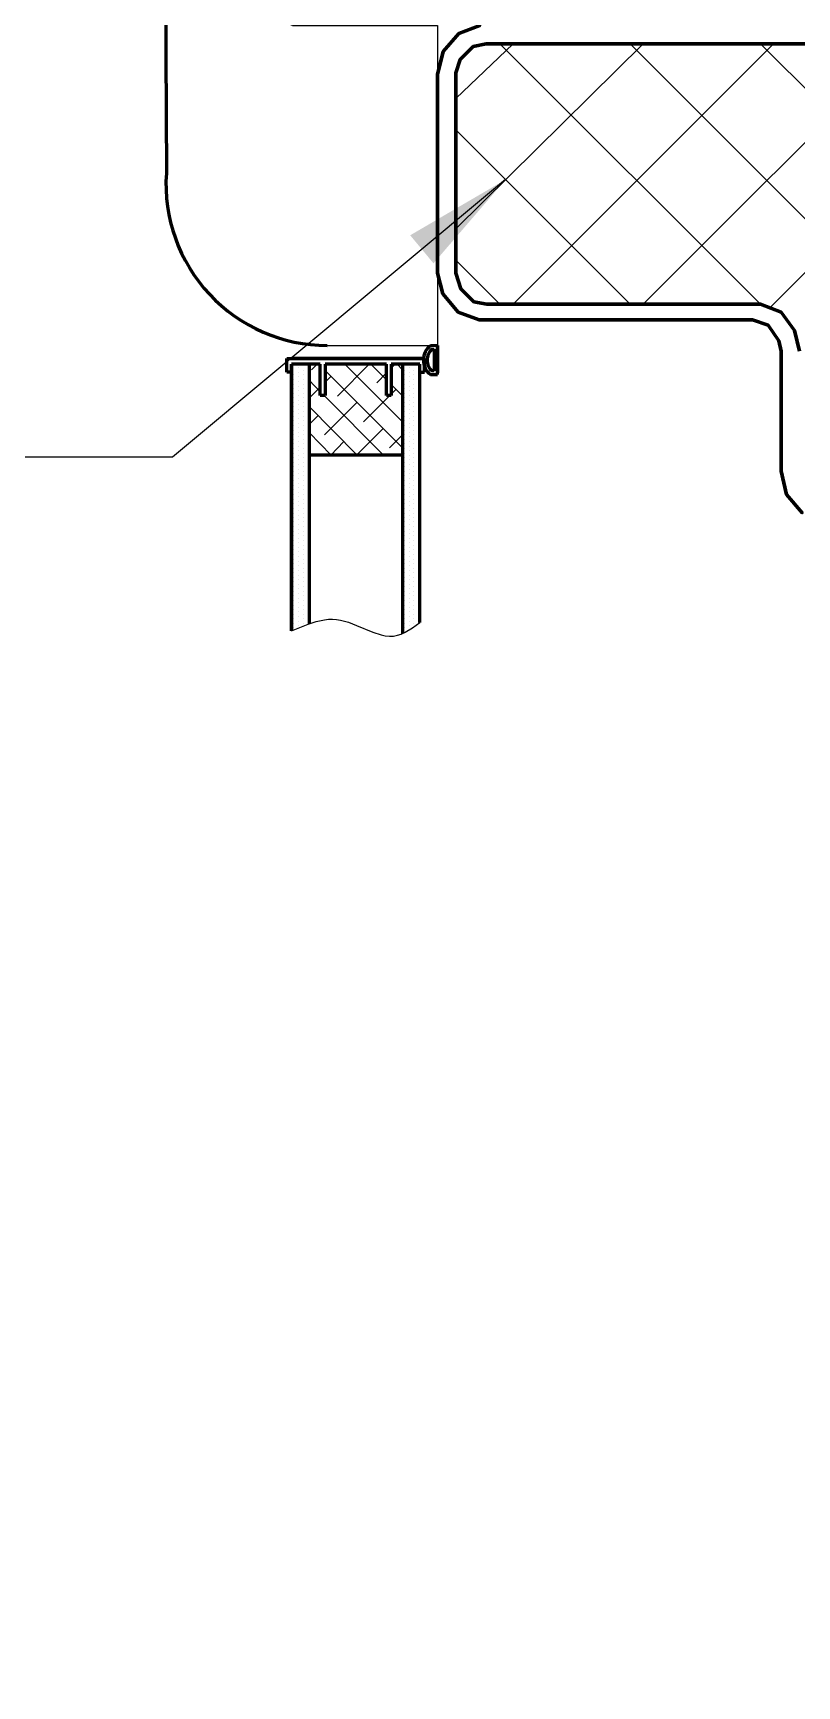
# Model space of a CAD drawing. Header units: millimetres. Extents: x -3689 to 3021565, y -698052 to -604547.
# Drawn here: x 2668425.4 to 2668530.7, y -675190.3 to -674962.4 of the extents above; entities that cross this region are included whole.
import ezdxf

# ---------------------------------------------------------------- set-up
doc = ezdxf.new("R2010")
doc.units = ezdxf.units.MM
doc.layers.get('0').update_dxf_attribs({"lineweight": 0})
doc.layers.add('PDF _0', color=7, linetype='Continuous')
doc.layers.add('PDF _Основные линии', color=7, linetype='Continuous')
doc.layers.add('PDF _Геометрия', color=7, linetype='Continuous', true_color=0x131313)
doc.layers.add('ВК-текст К1', color=7, linetype='Continuous', lineweight=25)

# ---------------------------------------------------------------- blocks, each defined once
blk = doc.blocks.new('коробка+ наличман')
at = {"color": 7}
for points in [[(2674763.19, -673375.74), (2674783.19, -673375.74), (2674783.19, -673419.85)], [(2674767.99, -673419.85), (2674783.19, -673419.85)]]:
    blk.add_lwpolyline(points, dxfattribs=at)
at = {"layer": 'PDF _Основные линии', "lineweight": 60}
for p, q in [((2674763.19, -673308.41), (2674745.31, -673308.41)), ((2674745.31, -673308.41), (2674745.79, -673396.1)), ((2674763.19, -673375.74), (2674763.19, -673308.41))]:
    blk.add_line(p, q, dxfattribs=at)
blk.add_arc((2674767.99, -673397.6), 22.25, 176.1548, 270, dxfattribs=at)

msp = doc.modelspace()

# ---------------------------------------------------------------- linework, layer by layer
at = {"lineweight": 25, "ltscale": 5}
for p, q in [((2668490.5497, -674982.6007), (2668444.6045, -675020.853)), ((2668444.6045, -675020.853), (2668292.3207, -675020.853))]:
    msp.add_line(p, q, dxfattribs=at)
msp.add_solid([(2668490.5497, -674982.6007), (2668480.6132, -674994.1446), (2668477.3962, -674990.2807)], dxfattribs=at)
at = {"layer": 'PDF _0', "lineweight": 25}
for p, q in [((2668461.0298, -675007.2564), (2668479.3731, -675007.2564)), ((2668479.3731, -675007.2564), (2668461.0298, -675007.2564)), ((2668461.3703, -675009.512), (2668461.3703, -675009.512)), ((2668461.3703, -675010.1504), (2668461.3703, -675010.1504)), ((2668462.0087, -675008.5757), (2668462.0087, -675008.5757)), ((2668462.0087, -675009.1716), (2668462.0087, -675009.1716)), ((2668462.0087, -675009.81), (2668462.0087, -675009.81)), ((2668462.6471, -675008.2353), (2668462.6471, -675008.2353)), ((2668462.6471, -675008.8736), (2668462.6471, -675008.8736)), ((2668462.6471, -675009.512), (2668462.6471, -675009.512)), ((2668462.6471, -675010.1504), (2668462.6471, -675010.1504)), ((2668463.2855, -675008.5757), (2668463.2855, -675008.5757)), ((2668463.2855, -675009.1716), (2668463.2855, -675009.1716)), ((2668463.2855, -675009.81), (2668463.2855, -675009.81)), ((2668464.5623, -675008.065), (2668463.7962, -675008.8311)), ((2668464.9879, -675008.2353), (2668464.7751, -675008.065)), ((2668476.3514, -675019.5987), (2668465.6688, -675008.9162)), ((2668466.4775, -675009.7248), (2668465.6688, -675010.5335)), ((2668471.7549, -675008.065), (2668467.3712, -675012.4487)), ((2668476.3514, -675016.0237), (2668468.3927, -675008.065)), ((2668474.1383, -675010.193), (2668471.9677, -675008.065)), ((2668474.1383, -675009.2567), (2668472.7763, -675010.6186)), ((2668475.3299, -675008.065), (2668474.7767, -675008.6183)), ((2668476.3514, -675008.8311), (2668475.5853, -675008.065)), ((2668476.6067, -675008.2353), (2668476.6067, -675008.2353)), ((2668476.6067, -675008.8736), (2668476.6067, -675008.8736)), ((2668476.6067, -675009.512), (2668476.6067, -675009.512)), ((2668476.6067, -675010.1504), (2668476.6067, -675010.1504)), ((2668477.2451, -675008.5757), (2668477.2451, -675008.5757)), ((2668477.2451, -675009.1716), (2668477.2451, -675009.1716)), ((2668477.2451, -675009.81), (2668477.2451, -675009.81)), ((2668477.8835, -675008.2353), (2668477.8835, -675008.2353)), ((2668477.8835, -675008.8736), (2668477.8835, -675008.8736)), ((2668477.8835, -675009.512), (2668477.8835, -675009.512)), ((2668477.8835, -675010.1504), (2668477.8835, -675010.1504)), ((2668478.5219, -675008.5757), (2668478.5219, -675008.5757)), ((2668478.5219, -675009.1716), (2668478.5219, -675009.1716)), ((2668478.5219, -675009.81), (2668478.5219, -675009.81)), ((2668461.3703, -675010.7888), (2668461.3703, -675010.7888)), ((2668461.3703, -675011.4272), (2668461.3703, -675011.4272)), ((2668461.3703, -675012.0656), (2668461.3703, -675012.0656)), ((2668462.0087, -675010.4484), (2668462.0087, -675010.4484)), ((2668462.0087, -675011.0868), (2668462.0087, -675011.0868)), ((2668462.0087, -675011.7252), (2668462.0087, -675011.7252)), ((2668462.0087, -675012.3636), (2668462.0087, -675012.3636)), ((2668462.6471, -675010.7888), (2668462.6471, -675010.7888)), ((2668462.6471, -675011.4272), (2668462.6471, -675011.4272)), ((2668462.6471, -675012.0656), (2668462.6471, -675012.0656)), ((2668463.2855, -675010.4484), (2668463.2855, -675010.4484)), ((2668463.2855, -675011.0868), (2668463.2855, -675011.0868)), ((2668463.2855, -675011.7252), (2668463.2855, -675011.7252)), ((2668463.2855, -675012.3636), (2668463.2855, -675012.3636)), ((2668464.9879, -675011.8528), (2668463.4557, -675010.2781)), ((2668464.9879, -675011.2144), (2668463.4557, -675012.7466)), ((2668473.7127, -675020.5776), (2668465.5412, -675012.3636)), ((2668474.6064, -675012.3636), (2668470.9463, -675016.0237)), ((2668476.3514, -675012.4061), (2668474.7767, -675010.874)), ((2668475.4576, -675011.5124), (2668474.7767, -675012.1933)), ((2668476.6067, -675010.7888), (2668476.6067, -675010.7888)), ((2668476.6067, -675011.4272), (2668476.6067, -675011.4272)), ((2668476.6067, -675012.0656), (2668476.6067, -675012.0656)), ((2668477.2451, -675010.4484), (2668477.2451, -675010.4484)), ((2668477.2451, -675011.0868), (2668477.2451, -675011.0868)), ((2668477.2451, -675011.7252), (2668477.2451, -675011.7252)), ((2668477.2451, -675012.3636), (2668477.2451, -675012.3636)), ((2668477.8835, -675010.7888), (2668477.8835, -675010.7888)), ((2668477.8835, -675011.4272), (2668477.8835, -675011.4272)), ((2668477.8835, -675012.0656), (2668477.8835, -675012.0656)), ((2668478.5219, -675010.4484), (2668478.5219, -675010.4484)), ((2668478.5219, -675011.0868), (2668478.5219, -675011.0868)), ((2668478.5219, -675011.7252), (2668478.5219, -675011.7252)), ((2668478.5219, -675012.3636), (2668478.5219, -675012.3636)), ((2668461.3703, -675012.704), (2668461.3703, -675012.704)), ((2668461.3703, -675013.2999), (2668461.3703, -675013.2999)), ((2668461.3703, -675013.9383), (2668461.3703, -675013.9383)), ((2668461.3703, -675014.5767), (2668461.3703, -675014.5767)), ((2668462.0087, -675013.002), (2668462.0087, -675013.002)), ((2668462.0087, -675013.6404), (2668462.0087, -675013.6404)), ((2668462.0087, -675014.2788), (2668462.0087, -675014.2788)), ((2668462.6471, -675012.704), (2668462.6471, -675012.704)), ((2668462.6471, -675013.2999), (2668462.6471, -675013.2999)), ((2668462.6471, -675013.9383), (2668462.6471, -675013.9383)), ((2668462.6471, -675014.5767), (2668462.6471, -675014.5767)), ((2668463.2855, -675013.002), (2668463.2855, -675013.002)), ((2668463.2855, -675013.6404), (2668463.2855, -675013.6404)), ((2668463.2855, -675014.2788), (2668463.2855, -675014.2788)), ((2668470.0951, -675020.5776), (2668463.4557, -675013.8957)), ((2668470.0525, -675013.3424), (2668465.5837, -675017.8112)), ((2668476.6067, -675012.704), (2668476.6067, -675012.704)), ((2668476.6067, -675013.2999), (2668476.6067, -675013.2999)), ((2668476.6067, -675013.9383), (2668476.6067, -675013.9383)), ((2668476.6067, -675014.5767), (2668476.6067, -675014.5767)), ((2668477.2451, -675013.002), (2668477.2451, -675013.002)), ((2668477.2451, -675013.6404), (2668477.2451, -675013.6404)), ((2668477.2451, -675014.2788), (2668477.2451, -675014.2788)), ((2668477.8835, -675012.704), (2668477.8835, -675012.704)), ((2668477.8835, -675013.2999), (2668477.8835, -675013.2999)), ((2668477.8835, -675013.9383), (2668477.8835, -675013.9383)), ((2668477.8835, -675014.5767), (2668477.8835, -675014.5767)), ((2668478.5219, -675013.002), (2668478.5219, -675013.002)), ((2668478.5219, -675013.6404), (2668478.5219, -675013.6404)), ((2668478.5219, -675014.2788), (2668478.5219, -675014.2788)), ((2668461.3703, -675015.2151), (2668461.3703, -675015.2151)), ((2668461.3703, -675015.8535), (2668461.3703, -675015.8535)), ((2668461.3703, -675016.4919), (2668461.3703, -675016.4919)), ((2668462.0087, -675014.9172), (2668462.0087, -675014.9172)), ((2668462.0087, -675015.5555), (2668462.0087, -675015.5555)), ((2668462.0087, -675016.1939), (2668462.0087, -675016.1939)), ((2668462.0087, -675016.7898), (2668462.0087, -675016.7898)), ((2668462.6471, -675015.2151), (2668462.6471, -675015.2151)), ((2668462.6471, -675015.8535), (2668462.6471, -675015.8535)), ((2668462.6471, -675016.4919), (2668462.6471, -675016.4919)), ((2668463.2855, -675014.9172), (2668463.2855, -675014.9172)), ((2668463.2855, -675015.5555), (2668463.2855, -675015.5555)), ((2668463.2855, -675016.1939), (2668463.2855, -675016.1939)), ((2668463.2855, -675016.7898), (2668463.2855, -675016.7898)), ((2668464.69, -675015.13), (2668463.4557, -675016.3642)), ((2668473.6701, -675016.9175), (2668470.0099, -675020.5776)), ((2668476.6067, -675015.2151), (2668476.6067, -675015.2151)), ((2668476.6067, -675015.8535), (2668476.6067, -675015.8535)), ((2668476.6067, -675016.4919), (2668476.6067, -675016.4919)), ((2668477.2451, -675014.9172), (2668477.2451, -675014.9172)), ((2668477.2451, -675015.5555), (2668477.2451, -675015.5555)), ((2668477.2451, -675016.1939), (2668477.2451, -675016.1939)), ((2668477.2451, -675016.7898), (2668477.2451, -675016.7898)), ((2668477.8835, -675015.2151), (2668477.8835, -675015.2151)), ((2668477.8835, -675015.8535), (2668477.8835, -675015.8535)), ((2668477.8835, -675016.4919), (2668477.8835, -675016.4919)), ((2668478.5219, -675014.9172), (2668478.5219, -675014.9172)), ((2668478.5219, -675015.5555), (2668478.5219, -675015.5555)), ((2668478.5219, -675016.1939), (2668478.5219, -675016.1939)), ((2668478.5219, -675016.7898), (2668478.5219, -675016.7898)), ((2668461.3703, -675017.1303), (2668461.3703, -675017.1303)), ((2668461.3703, -675017.7687), (2668461.3703, -675017.7687)), ((2668461.3703, -675018.4071), (2668461.3703, -675018.4071)), ((2668461.3703, -675019.0455), (2668461.3703, -675019.0455)), ((2668462.0087, -675017.4282), (2668462.0087, -675017.4282)), ((2668462.0087, -675018.0666), (2668462.0087, -675018.0666)), ((2668462.0087, -675018.705), (2668462.0087, -675018.705)), ((2668462.0087, -675019.3434), (2668462.0087, -675019.3434)), ((2668462.6471, -675017.1303), (2668462.6471, -675017.1303)), ((2668462.6471, -675017.7687), (2668462.6471, -675017.7687)), ((2668462.6471, -675018.4071), (2668462.6471, -675018.4071)), ((2668462.6471, -675019.0455), (2668462.6471, -675019.0455)), ((2668463.2855, -675017.4282), (2668463.2855, -675017.4282)), ((2668463.2855, -675018.0666), (2668463.2855, -675018.0666)), ((2668463.2855, -675018.705), (2668463.2855, -675018.705)), ((2668463.2855, -675019.3434), (2668463.2855, -675019.3434)), ((2668466.52, -675020.5776), (2668463.4557, -675017.4707)), ((2668468.265, -675018.705), (2668466.4349, -675020.5776)), ((2668476.3514, -675017.8112), (2668474.5639, -675019.5987)), ((2668476.6067, -675017.1303), (2668476.6067, -675017.1303)), ((2668476.6067, -675017.7687), (2668476.6067, -675017.7687)), ((2668476.6067, -675018.4071), (2668476.6067, -675018.4071)), ((2668476.6067, -675019.0455), (2668476.6067, -675019.0455)), ((2668477.2451, -675017.4282), (2668477.2451, -675017.4282)), ((2668477.2451, -675018.0666), (2668477.2451, -675018.0666)), ((2668477.2451, -675018.705), (2668477.2451, -675018.705)), ((2668477.2451, -675019.3434), (2668477.2451, -675019.3434)), ((2668477.8835, -675017.1303), (2668477.8835, -675017.1303)), ((2668477.8835, -675017.7687), (2668477.8835, -675017.7687)), ((2668477.8835, -675018.4071), (2668477.8835, -675018.4071)), ((2668477.8835, -675019.0455), (2668477.8835, -675019.0455)), ((2668478.5219, -675017.4282), (2668478.5219, -675017.4282)), ((2668478.5219, -675018.0666), (2668478.5219, -675018.0666)), ((2668478.5219, -675018.705), (2668478.5219, -675018.705)), ((2668478.5219, -675019.3434), (2668478.5219, -675019.3434)), ((2668461.3703, -675019.6839), (2668461.3703, -675019.6839)), ((2668461.3703, -675020.3223), (2668461.3703, -675020.3223)), ((2668461.3703, -675020.9181), (2668461.3703, -675020.9181)), ((2668461.3703, -675021.5565), (2668461.3703, -675021.5565)), ((2668462.0087, -675019.9818), (2668462.0087, -675019.9818)), ((2668462.0087, -675020.6202), (2668462.0087, -675020.6202)), ((2668462.0087, -675021.2586), (2668462.0087, -675021.2586)), ((2668462.6471, -675019.6839), (2668462.6471, -675019.6839)), ((2668462.6471, -675020.3223), (2668462.6471, -675020.3223)), ((2668462.6471, -675020.9181), (2668462.6471, -675020.9181)), ((2668462.6471, -675021.5565), (2668462.6471, -675021.5565)), ((2668463.2855, -675019.9818), (2668463.2855, -675019.9818)), ((2668463.2855, -675020.6202), (2668463.2855, -675020.6202)), ((2668463.2855, -675021.2586), (2668463.2855, -675021.2586)), ((2668463.7962, -675020.5776), (2668463.4557, -675020.9181)), ((2668476.6067, -675019.6839), (2668476.6067, -675019.6839)), ((2668476.6067, -675020.3223), (2668476.6067, -675020.3223)), ((2668476.6067, -675020.9181), (2668476.6067, -675020.9181)), ((2668476.6067, -675021.5565), (2668476.6067, -675021.5565)), ((2668477.2451, -675019.9818), (2668477.2451, -675019.9818)), ((2668477.2451, -675020.6202), (2668477.2451, -675020.6202)), ((2668477.2451, -675021.2586), (2668477.2451, -675021.2586)), ((2668477.8835, -675019.6839), (2668477.8835, -675019.6839)), ((2668477.8835, -675020.3223), (2668477.8835, -675020.3223)), ((2668477.8835, -675020.9181), (2668477.8835, -675020.9181)), ((2668477.8835, -675021.5565), (2668477.8835, -675021.5565)), ((2668478.5219, -675019.9818), (2668478.5219, -675019.9818)), ((2668478.5219, -675020.6202), (2668478.5219, -675020.6202)), ((2668478.5219, -675021.2586), (2668478.5219, -675021.2586)), ((2668461.3703, -675022.1949), (2668461.3703, -675022.1949)), ((2668461.3703, -675022.8333), (2668461.3703, -675022.8333)), ((2668461.3703, -675023.4717), (2668461.3703, -675023.4717)), ((2668462.0087, -675021.897), (2668462.0087, -675021.897)), ((2668462.0087, -675022.5354), (2668462.0087, -675022.5354)), ((2668462.0087, -675023.1738), (2668462.0087, -675023.1738)), ((2668462.0087, -675023.8122), (2668462.0087, -675023.8122)), ((2668462.6471, -675022.1949), (2668462.6471, -675022.1949)), ((2668462.6471, -675022.8333), (2668462.6471, -675022.8333)), ((2668462.6471, -675023.4717), (2668462.6471, -675023.4717)), ((2668463.2855, -675021.897), (2668463.2855, -675021.897)), ((2668463.2855, -675022.5354), (2668463.2855, -675022.5354)), ((2668463.2855, -675023.1738), (2668463.2855, -675023.1738)), ((2668463.2855, -675023.8122), (2668463.2855, -675023.8122)), ((2668476.6067, -675022.1949), (2668476.6067, -675022.1949)), ((2668476.6067, -675022.8333), (2668476.6067, -675022.8333)), ((2668476.6067, -675023.4717), (2668476.6067, -675023.4717)), ((2668477.2451, -675021.897), (2668477.2451, -675021.897)), ((2668477.2451, -675022.5354), (2668477.2451, -675022.5354)), ((2668477.2451, -675023.1738), (2668477.2451, -675023.1738)), ((2668477.2451, -675023.8122), (2668477.2451, -675023.8122)), ((2668477.8835, -675022.1949), (2668477.8835, -675022.1949)), ((2668477.8835, -675022.8333), (2668477.8835, -675022.8333)), ((2668477.8835, -675023.4717), (2668477.8835, -675023.4717)), ((2668478.5219, -675021.897), (2668478.5219, -675021.897)), ((2668478.5219, -675022.5354), (2668478.5219, -675022.5354)), ((2668478.5219, -675023.1738), (2668478.5219, -675023.1738)), ((2668478.5219, -675023.8122), (2668478.5219, -675023.8122)), ((2668461.3703, -675024.1101), (2668461.3703, -675024.1101)), ((2668461.3703, -675024.7485), (2668461.3703, -675024.7485)), ((2668461.3703, -675025.3869), (2668461.3703, -675025.3869)), ((2668461.3703, -675026.0253), (2668461.3703, -675026.0253)), ((2668462.0087, -675024.4506), (2668462.0087, -675024.4506)), ((2668462.0087, -675025.0464), (2668462.0087, -675025.0464)), ((2668462.0087, -675025.6848), (2668462.0087, -675025.6848)), ((2668462.6471, -675024.1101), (2668462.6471, -675024.1101)), ((2668462.6471, -675024.7485), (2668462.6471, -675024.7485)), ((2668462.6471, -675025.3869), (2668462.6471, -675025.3869)), ((2668462.6471, -675026.0253), (2668462.6471, -675026.0253)), ((2668463.2855, -675024.4506), (2668463.2855, -675024.4506)), ((2668463.2855, -675025.0464), (2668463.2855, -675025.0464)), ((2668463.2855, -675025.6848), (2668463.2855, -675025.6848)), ((2668476.6067, -675024.1101), (2668476.6067, -675024.1101)), ((2668476.6067, -675024.7485), (2668476.6067, -675024.7485)), ((2668476.6067, -675025.3869), (2668476.6067, -675025.3869)), ((2668476.6067, -675026.0253), (2668476.6067, -675026.0253)), ((2668477.2451, -675024.4506), (2668477.2451, -675024.4506)), ((2668477.2451, -675025.0464), (2668477.2451, -675025.0464)), ((2668477.2451, -675025.6848), (2668477.2451, -675025.6848)), ((2668477.8835, -675024.1101), (2668477.8835, -675024.1101)), ((2668477.8835, -675024.7485), (2668477.8835, -675024.7485)), ((2668477.8835, -675025.3869), (2668477.8835, -675025.3869)), ((2668477.8835, -675026.0253), (2668477.8835, -675026.0253)), ((2668478.5219, -675024.4506), (2668478.5219, -675024.4506)), ((2668478.5219, -675025.0464), (2668478.5219, -675025.0464)), ((2668478.5219, -675025.6848), (2668478.5219, -675025.6848)), ((2668461.3703, -675026.6637), (2668461.3703, -675026.6637)), ((2668461.3703, -675027.3021), (2668461.3703, -675027.3021)), ((2668461.3703, -675027.9405), (2668461.3703, -675027.9405)), ((2668462.0087, -675026.3232), (2668462.0087, -675026.3232)), ((2668462.0087, -675026.9616), (2668462.0087, -675026.9616)), ((2668462.0087, -675027.6), (2668462.0087, -675027.6)), ((2668462.0087, -675028.2384), (2668462.0087, -675028.2384)), ((2668462.6471, -675026.6637), (2668462.6471, -675026.6637)), ((2668462.6471, -675027.3021), (2668462.6471, -675027.3021)), ((2668462.6471, -675027.9405), (2668462.6471, -675027.9405)), ((2668463.2855, -675026.3232), (2668463.2855, -675026.3232)), ((2668463.2855, -675026.9616), (2668463.2855, -675026.9616)), ((2668463.2855, -675027.6), (2668463.2855, -675027.6)), ((2668463.2855, -675028.2384), (2668463.2855, -675028.2384)), ((2668476.6067, -675026.6637), (2668476.6067, -675026.6637)), ((2668476.6067, -675027.3021), (2668476.6067, -675027.3021)), ((2668476.6067, -675027.9405), (2668476.6067, -675027.9405)), ((2668477.2451, -675026.3232), (2668477.2451, -675026.3232)), ((2668477.2451, -675026.9616), (2668477.2451, -675026.9616)), ((2668477.2451, -675027.6), (2668477.2451, -675027.6)), ((2668477.2451, -675028.2384), (2668477.2451, -675028.2384)), ((2668477.8835, -675026.6637), (2668477.8835, -675026.6637)), ((2668477.8835, -675027.3021), (2668477.8835, -675027.3021)), ((2668477.8835, -675027.9405), (2668477.8835, -675027.9405)), ((2668478.5219, -675026.3232), (2668478.5219, -675026.3232)), ((2668478.5219, -675026.9616), (2668478.5219, -675026.9616)), ((2668478.5219, -675027.6), (2668478.5219, -675027.6)), ((2668478.5219, -675028.2384), (2668478.5219, -675028.2384)), ((2668461.3703, -675028.5789), (2668461.3703, -675028.5789)), ((2668461.3703, -675029.1747), (2668461.3703, -675029.1747)), ((2668461.3703, -675029.8131), (2668461.3703, -675029.8131)), ((2668461.3703, -675030.4515), (2668461.3703, -675030.4515)), ((2668462.0087, -675028.8768), (2668462.0087, -675028.8768)), ((2668462.0087, -675029.5152), (2668462.0087, -675029.5152)), ((2668462.0087, -675030.1536), (2668462.0087, -675030.1536)), ((2668462.6471, -675028.5789), (2668462.6471, -675028.5789)), ((2668462.6471, -675029.1747), (2668462.6471, -675029.1747)), ((2668462.6471, -675029.8131), (2668462.6471, -675029.8131)), ((2668462.6471, -675030.4515), (2668462.6471, -675030.4515)), ((2668463.2855, -675028.8768), (2668463.2855, -675028.8768)), ((2668463.2855, -675029.5152), (2668463.2855, -675029.5152)), ((2668463.2855, -675030.1536), (2668463.2855, -675030.1536)), ((2668476.6067, -675028.5789), (2668476.6067, -675028.5789)), ((2668476.6067, -675029.1747), (2668476.6067, -675029.1747)), ((2668476.6067, -675029.8131), (2668476.6067, -675029.8131)), ((2668476.6067, -675030.4515), (2668476.6067, -675030.4515)), ((2668477.2451, -675028.8768), (2668477.2451, -675028.8768)), ((2668477.2451, -675029.5152), (2668477.2451, -675029.5152)), ((2668477.2451, -675030.1536), (2668477.2451, -675030.1536)), ((2668477.8835, -675028.5789), (2668477.8835, -675028.5789)), ((2668477.8835, -675029.1747), (2668477.8835, -675029.1747)), ((2668477.8835, -675029.8131), (2668477.8835, -675029.8131)), ((2668477.8835, -675030.4515), (2668477.8835, -675030.4515)), ((2668478.5219, -675028.8768), (2668478.5219, -675028.8768)), ((2668478.5219, -675029.5152), (2668478.5219, -675029.5152)), ((2668478.5219, -675030.1536), (2668478.5219, -675030.1536)), ((2668461.3703, -675031.0899), (2668461.3703, -675031.0899)), ((2668461.3703, -675031.7283), (2668461.3703, -675031.7283)), ((2668461.3703, -675032.3667), (2668461.3703, -675032.3667)), ((2668461.3703, -675033.0051), (2668461.3703, -675033.0051)), ((2668462.0087, -675030.792), (2668462.0087, -675030.792)), ((2668462.0087, -675031.4304), (2668462.0087, -675031.4304)), ((2668462.0087, -675032.0688), (2668462.0087, -675032.0688)), ((2668462.0087, -675032.6646), (2668462.0087, -675032.6646)), ((2668462.6471, -675031.0899), (2668462.6471, -675031.0899)), ((2668462.6471, -675031.7283), (2668462.6471, -675031.7283)), ((2668462.6471, -675032.3667), (2668462.6471, -675032.3667)), ((2668462.6471, -675033.0051), (2668462.6471, -675033.0051)), ((2668463.2855, -675030.792), (2668463.2855, -675030.792)), ((2668463.2855, -675031.4304), (2668463.2855, -675031.4304)), ((2668463.2855, -675032.0688), (2668463.2855, -675032.0688)), ((2668463.2855, -675032.6646), (2668463.2855, -675032.6646)), ((2668476.6067, -675031.0899), (2668476.6067, -675031.0899)), ((2668476.6067, -675031.7283), (2668476.6067, -675031.7283)), ((2668476.6067, -675032.3667), (2668476.6067, -675032.3667)), ((2668476.6067, -675033.0051), (2668476.6067, -675033.0051)), ((2668477.2451, -675030.792), (2668477.2451, -675030.792)), ((2668477.2451, -675031.4304), (2668477.2451, -675031.4304)), ((2668477.2451, -675032.0688), (2668477.2451, -675032.0688)), ((2668477.2451, -675032.6646), (2668477.2451, -675032.6646)), ((2668477.8835, -675031.0899), (2668477.8835, -675031.0899)), ((2668477.8835, -675031.7283), (2668477.8835, -675031.7283)), ((2668477.8835, -675032.3667), (2668477.8835, -675032.3667)), ((2668477.8835, -675033.0051), (2668477.8835, -675033.0051)), ((2668478.5219, -675030.792), (2668478.5219, -675030.792)), ((2668478.5219, -675031.4304), (2668478.5219, -675031.4304)), ((2668478.5219, -675032.0688), (2668478.5219, -675032.0688)), ((2668478.5219, -675032.6646), (2668478.5219, -675032.6646)), ((2668461.3703, -675033.6435), (2668461.3703, -675033.6435)), ((2668461.3703, -675034.2819), (2668461.3703, -675034.2819)), ((2668461.3703, -675034.9203), (2668461.3703, -675034.9203)), ((2668462.0087, -675033.303), (2668462.0087, -675033.303)), ((2668462.0087, -675033.9414), (2668462.0087, -675033.9414)), ((2668462.0087, -675034.5798), (2668462.0087, -675034.5798)), ((2668462.0087, -675035.2182), (2668462.0087, -675035.2182)), ((2668462.6471, -675033.6435), (2668462.6471, -675033.6435)), ((2668462.6471, -675034.2819), (2668462.6471, -675034.2819)), ((2668462.6471, -675034.9203), (2668462.6471, -675034.9203)), ((2668463.2855, -675033.303), (2668463.2855, -675033.303)), ((2668463.2855, -675033.9414), (2668463.2855, -675033.9414)), ((2668463.2855, -675034.5798), (2668463.2855, -675034.5798)), ((2668463.2855, -675035.2182), (2668463.2855, -675035.2182)), ((2668476.6067, -675033.6435), (2668476.6067, -675033.6435)), ((2668476.6067, -675034.2819), (2668476.6067, -675034.2819)), ((2668476.6067, -675034.9203), (2668476.6067, -675034.9203)), ((2668477.2451, -675033.303), (2668477.2451, -675033.303)), ((2668477.2451, -675033.9414), (2668477.2451, -675033.9414)), ((2668477.2451, -675034.5798), (2668477.2451, -675034.5798)), ((2668477.2451, -675035.2182), (2668477.2451, -675035.2182)), ((2668477.8835, -675033.6435), (2668477.8835, -675033.6435)), ((2668477.8835, -675034.2819), (2668477.8835, -675034.2819)), ((2668477.8835, -675034.9203), (2668477.8835, -675034.9203)), ((2668478.5219, -675033.303), (2668478.5219, -675033.303)), ((2668478.5219, -675033.9414), (2668478.5219, -675033.9414)), ((2668478.5219, -675034.5798), (2668478.5219, -675034.5798)), ((2668478.5219, -675035.2182), (2668478.5219, -675035.2182)), ((2668461.3703, -675035.5587), (2668461.3703, -675035.5587)), ((2668461.3703, -675036.1971), (2668461.3703, -675036.1971)), ((2668461.3703, -675036.7929), (2668461.3703, -675036.7929)), ((2668461.3703, -675037.4313), (2668461.3703, -675037.4313)), ((2668462.0087, -675035.8566), (2668462.0087, -675035.8566)), ((2668462.0087, -675036.495), (2668462.0087, -675036.495)), ((2668462.0087, -675037.1334), (2668462.0087, -675037.1334)), ((2668462.6471, -675035.5587), (2668462.6471, -675035.5587)), ((2668462.6471, -675036.1971), (2668462.6471, -675036.1971)), ((2668462.6471, -675036.7929), (2668462.6471, -675036.7929)), ((2668462.6471, -675037.4313), (2668462.6471, -675037.4313)), ((2668463.2855, -675035.8566), (2668463.2855, -675035.8566)), ((2668463.2855, -675036.495), (2668463.2855, -675036.495)), ((2668463.2855, -675037.1334), (2668463.2855, -675037.1334)), ((2668476.6067, -675035.5587), (2668476.6067, -675035.5587)), ((2668476.6067, -675036.1971), (2668476.6067, -675036.1971)), ((2668476.6067, -675036.7929), (2668476.6067, -675036.7929)), ((2668476.6067, -675037.4313), (2668476.6067, -675037.4313)), ((2668477.2451, -675035.8566), (2668477.2451, -675035.8566)), ((2668477.2451, -675036.495), (2668477.2451, -675036.495)), ((2668477.2451, -675037.1334), (2668477.2451, -675037.1334)), ((2668477.8835, -675035.5587), (2668477.8835, -675035.5587)), ((2668477.8835, -675036.1971), (2668477.8835, -675036.1971)), ((2668477.8835, -675036.7929), (2668477.8835, -675036.7929)), ((2668477.8835, -675037.4313), (2668477.8835, -675037.4313)), ((2668478.5219, -675035.8566), (2668478.5219, -675035.8566)), ((2668478.5219, -675036.495), (2668478.5219, -675036.495)), ((2668478.5219, -675037.1334), (2668478.5219, -675037.1334)), ((2668461.3703, -675038.0697), (2668461.3703, -675038.0697)), ((2668461.3703, -675038.7081), (2668461.3703, -675038.7081)), ((2668461.3703, -675039.3465), (2668461.3703, -675039.3465)), ((2668462.0087, -675037.7718), (2668462.0087, -675037.7718)), ((2668462.0087, -675038.4102), (2668462.0087, -675038.4102)), ((2668462.0087, -675039.0486), (2668462.0087, -675039.0486)), ((2668462.0087, -675039.687), (2668462.0087, -675039.687)), ((2668462.6471, -675038.0697), (2668462.6471, -675038.0697)), ((2668462.6471, -675038.7081), (2668462.6471, -675038.7081)), ((2668462.6471, -675039.3465), (2668462.6471, -675039.3465)), ((2668463.2855, -675037.7718), (2668463.2855, -675037.7718)), ((2668463.2855, -675038.4102), (2668463.2855, -675038.4102)), ((2668463.2855, -675039.0486), (2668463.2855, -675039.0486)), ((2668463.2855, -675039.687), (2668463.2855, -675039.687)), ((2668476.6067, -675038.0697), (2668476.6067, -675038.0697)), ((2668476.6067, -675038.7081), (2668476.6067, -675038.7081)), ((2668476.6067, -675039.3465), (2668476.6067, -675039.3465)), ((2668477.2451, -675037.7718), (2668477.2451, -675037.7718)), ((2668477.2451, -675038.4102), (2668477.2451, -675038.4102)), ((2668477.2451, -675039.0486), (2668477.2451, -675039.0486)), ((2668477.2451, -675039.687), (2668477.2451, -675039.687)), ((2668477.8835, -675038.0697), (2668477.8835, -675038.0697)), ((2668477.8835, -675038.7081), (2668477.8835, -675038.7081)), ((2668477.8835, -675039.3465), (2668477.8835, -675039.3465)), ((2668478.5219, -675037.7718), (2668478.5219, -675037.7718)), ((2668478.5219, -675038.4102), (2668478.5219, -675038.4102)), ((2668478.5219, -675039.0486), (2668478.5219, -675039.0486)), ((2668478.5219, -675039.687), (2668478.5219, -675039.687)), ((2668461.3703, -675039.9849), (2668461.3703, -675039.9849)), ((2668461.3703, -675040.6233), (2668461.3703, -675040.6233)), ((2668461.3703, -675041.2617), (2668461.3703, -675041.2617)), ((2668461.3703, -675041.9001), (2668461.3703, -675041.9001)), ((2668462.0087, -675040.3254), (2668462.0087, -675040.3254)), ((2668462.0087, -675040.9212), (2668462.0087, -675040.9212)), ((2668462.0087, -675041.5596), (2668462.0087, -675041.5596)), ((2668462.6471, -675039.9849), (2668462.6471, -675039.9849)), ((2668462.6471, -675040.6233), (2668462.6471, -675040.6233)), ((2668462.6471, -675041.2617), (2668462.6471, -675041.2617)), ((2668462.6471, -675041.9001), (2668462.6471, -675041.9001)), ((2668463.2855, -675040.3254), (2668463.2855, -675040.3254)), ((2668463.2855, -675040.9212), (2668463.2855, -675040.9212)), ((2668463.2855, -675041.5596), (2668463.2855, -675041.5596)), ((2668476.6067, -675039.9849), (2668476.6067, -675039.9849)), ((2668476.6067, -675040.6233), (2668476.6067, -675040.6233)), ((2668476.6067, -675041.2617), (2668476.6067, -675041.2617)), ((2668476.6067, -675041.9001), (2668476.6067, -675041.9001)), ((2668477.2451, -675040.3254), (2668477.2451, -675040.3254)), ((2668477.2451, -675040.9212), (2668477.2451, -675040.9212)), ((2668477.2451, -675041.5596), (2668477.2451, -675041.5596)), ((2668477.8835, -675039.9849), (2668477.8835, -675039.9849)), ((2668477.8835, -675040.6233), (2668477.8835, -675040.6233)), ((2668477.8835, -675041.2617), (2668477.8835, -675041.2617)), ((2668477.8835, -675041.9001), (2668477.8835, -675041.9001)), ((2668478.5219, -675040.3254), (2668478.5219, -675040.3254)), ((2668478.5219, -675040.9212), (2668478.5219, -675040.9212)), ((2668478.5219, -675041.5596), (2668478.5219, -675041.5596)), ((2668461.0298, -675044.8367), (2668463.328, -675043.9004)), ((2668461.3703, -675042.5385), (2668461.3703, -675042.5385)), ((2668461.3703, -675043.1769), (2668461.3703, -675043.1769)), ((2668461.3703, -675043.8153), (2668461.3703, -675043.8153)), ((2668461.3703, -675044.4111), (2668461.3703, -675044.4111)), ((2668462.0087, -675042.198), (2668462.0087, -675042.198)), ((2668462.0087, -675042.8364), (2668462.0087, -675042.8364)), ((2668462.0087, -675043.4748), (2668462.0087, -675043.4748)), ((2668462.0087, -675044.1132), (2668462.0087, -675044.1132)), ((2668462.6471, -675042.5385), (2668462.6471, -675042.5385)), ((2668462.6471, -675043.1769), (2668462.6471, -675043.1769)), ((2668462.6471, -675043.8153), (2668462.6471, -675043.8153)), ((2668463.2855, -675042.198), (2668463.2855, -675042.198)), ((2668463.2855, -675042.8364), (2668463.2855, -675042.8364)), ((2668463.2855, -675043.4748), (2668463.2855, -675043.4748)), ((2668463.328, -675043.9004), (2668464.4346, -675043.5174)), ((2668464.4346, -675043.5174), (2668465.5837, -675043.3046)), ((2668465.5837, -675043.3046), (2668466.137, -675043.2195)), ((2668466.137, -675043.2195), (2668466.6903, -675043.2195)), ((2668466.6903, -675043.2195), (2668467.2436, -675043.262)), ((2668467.2436, -675043.262), (2668467.7968, -675043.3471)), ((2668467.7968, -675043.3471), (2668468.9034, -675043.6451)), ((2668468.9034, -675043.6451), (2668470.0099, -675044.0707)), ((2668470.0099, -675044.0707), (2668472.2656, -675045.007)), ((2668476.6067, -675042.5385), (2668476.6067, -675042.5385)), ((2668476.6067, -675043.1769), (2668476.6067, -675043.1769)), ((2668476.6067, -675043.8153), (2668476.6067, -675043.8153)), ((2668476.6067, -675044.4111), (2668476.6067, -675044.4111)), ((2668476.6918, -675045.007), (2668477.7133, -675044.4111)), ((2668477.2451, -675042.198), (2668477.2451, -675042.198)), ((2668477.2451, -675042.8364), (2668477.2451, -675042.8364)), ((2668477.2451, -675043.4748), (2668477.2451, -675043.4748)), ((2668477.2451, -675044.1132), (2668477.2451, -675044.1132)), ((2668477.7133, -675044.4111), (2668478.7347, -675043.6876)), ((2668477.8835, -675042.5385), (2668477.8835, -675042.5385)), ((2668477.8835, -675043.1769), (2668477.8835, -675043.1769)), ((2668477.8835, -675043.8153), (2668477.8835, -675043.8153)), ((2668478.5219, -675042.198), (2668478.5219, -675042.198)), ((2668478.5219, -675042.8364), (2668478.5219, -675042.8364)), ((2668478.5219, -675043.4748), (2668478.5219, -675043.4748)), ((2668472.2656, -675045.007), (2668473.4147, -675045.39)), ((2668473.4147, -675045.39), (2668473.968, -675045.5177)), ((2668473.968, -675045.5177), (2668474.5213, -675045.5603)), ((2668474.5213, -675045.5603), (2668475.0746, -675045.5603)), ((2668475.0746, -675045.5603), (2668475.6279, -675045.4326)), ((2668475.6279, -675045.4326), (2668476.1386, -675045.2623)), ((2668476.1386, -675045.2623), (2668476.6918, -675045.007))]:
    msp.add_line(p, q, dxfattribs=at)
at = {"layer": 'PDF _Геометрия', "lineweight": 60}
for points in [[(2668484.1084, -674962.4332), (2668486.9827, -674961.3554)], [(2668481.9527, -674964.9482), (2668484.1084, -674962.4332)], [(2668484.2895, -674966.026), (2668486.0859, -674964.2296)], [(2668486.0859, -674964.2296), (2668487.8824, -674963.8704)], [(2668636.0111, -674963.8704), (2668487.8824, -674963.8704)], [(2668481.1606, -674968.1166), (2668481.9527, -674964.9482)], [(2668483.6756, -674967.8678), (2668484.2895, -674966.026)], [(2668481.1606, -674995.4872), (2668481.1606, -674968.1166)], [(2668483.6756, -674995.4872), (2668483.6756, -674967.8678)], [(2668481.1606, -674995.4872), (2668481.8792, -674998.3614)], [(2668483.6756, -674995.4872), (2668484.3942, -674997.6429)], [(2668481.8792, -674998.3614), (2668484.0349, -675000.8764)], [(2668484.3942, -674997.6429), (2668486.1906, -674999.4393)], [(2668484.0349, -675000.8764), (2668486.9091, -675001.9542)], [(2668486.1906, -674999.4393), (2668487.987, -674999.7985)], [(2668487.987, -674999.7985), (2668524.6337, -674999.7985)], [(2668525.7116, -674999.7985), (2668524.6337, -674999.7985)], [(2668528.5858, -675000.8764), (2668525.7116, -674999.7985)], [(2668530.3823, -675003.3914), (2668528.5858, -675000.8764)], [(2668486.9091, -675001.9542), (2668487.987, -675001.9542)], [(2668487.987, -675001.9542), (2668524.6337, -675001.9542)], [(2668524.6337, -675001.9542), (2668526.7894, -675002.6728)], [(2668526.7894, -675002.6728), (2668528.2266, -675004.8285)], [(2668531.1008, -675006.2656), (2668530.3823, -675003.3914)], [(2668528.2266, -675004.8285), (2668528.5858, -675006.2656)], [(2668528.5858, -675022.7926), (2668528.5858, -675006.2656)], [(2668528.5858, -675022.7926), (2668529.3044, -675026.0261)], [(2668529.3044, -675026.0261), (2668531.4601, -675028.5411)]]:
    msp.add_lwpolyline(points, close=True, dxfattribs=at)
at = {"layer": 'PDF _Геометрия', "lineweight": 18}
for points in [[(2668483.6756, -674971.4153), (2668491.5798, -674963.8704)], [(2668483.6756, -674989.3794), (2668509.5439, -674963.8704)], [(2668489.7834, -674963.8704), (2668525.7116, -674999.7985)], [(2668491.5798, -674999.7985), (2668527.508, -674963.8704)], [(2668507.7475, -674963.8704), (2668571.3404, -675027.4632)], [(2668509.5439, -674999.7985), (2668545.4721, -674963.8704)], [(2668525.7116, -674963.8704), (2668589.6638, -675027.4632)], [(2668527.1487, -675000.1578), (2668563.4362, -674963.8704)], [(2668483.6756, -674975.7267), (2668507.7475, -674999.7985)], [(2668483.6756, -674993.6908), (2668489.7834, -674999.7985)]]:
    msp.add_lwpolyline(points, close=True, dxfattribs=at)
at = {"layer": 'PDF _Основные линии', "lineweight": 60}
for p, q in [((2668481.1606, -675005.4689), (2668480.2081, -675005.5046)), ((2668481.1606, -675005.4689), (2668481.1606, -675009.2567)), ((2668481.1606, -675009.4695), (2668481.1606, -675005.4689)), ((2668460.3914, -675009.1716), (2668460.3914, -675007.2564)), ((2668460.3914, -675007.2564), (2668461.0298, -675007.2564)), ((2668461.0298, -675007.2564), (2668479.3731, -675007.2564)), ((2668479.3731, -675007.2564), (2668461.0298, -675007.2564)), ((2668479.3731, -675009.1716), (2668479.3731, -675007.2564)), ((2668480.352, -675005.9796), (2668480.6925, -675005.9796)), ((2668480.6925, -675005.9796), (2668480.6925, -675008.9588)), ((2668461.0298, -675009.1716), (2668460.3914, -675009.1716)), ((2668461.0298, -675044.8367), (2668461.0298, -675008.065)), ((2668461.0298, -675008.065), (2668461.0298, -675044.8367)), ((2668464.9879, -675008.065), (2668461.0298, -675008.065)), ((2668463.4557, -675008.065), (2668463.4557, -675043.8579)), ((2668464.9879, -675012.3636), (2668464.9879, -675008.065)), ((2668474.1383, -675008.065), (2668465.6688, -675008.065)), ((2668465.6688, -675008.065), (2668465.6688, -675012.3636)), ((2668474.1383, -675012.3636), (2668474.1383, -675008.065)), ((2668478.7347, -675008.065), (2668474.7767, -675008.065)), ((2668474.7767, -675008.065), (2668474.7767, -675012.3636)), ((2668476.3514, -675008.065), (2668476.3514, -675045.1772)), ((2668478.7347, -675043.6876), (2668478.7347, -675008.065)), ((2668478.7347, -675009.1716), (2668479.3731, -675009.1716)), ((2668480.1818, -675009.4695), (2668481.1606, -675009.4695)), ((2668480.6925, -675008.9588), (2668480.352, -675008.9588)), ((2668465.6688, -675012.3636), (2668464.9879, -675012.3636)), ((2668474.7767, -675012.3636), (2668474.1383, -675012.3636)), ((2668476.2662, -675020.5776), (2668463.4557, -675020.5776))]:
    msp.add_line(p, q, dxfattribs=at)
for centre, radius, start, end in [((2668481.7008, -675007.4973), 2.4898, 126.837156, 233.162844), ((2668481.6583, -675007.4973), 1.9365, 129.611203, 230.388797)]:
    msp.add_arc(centre, radius, start, end, dxfattribs=at)
at = {"layer": 'ВК-текст К1', "color": 3}
msp.add_circle((2674944.0996, -672909.7808), 7632.7516, dxfattribs=at)

# ---------------------------------------------------------------- block references
at = {"layer": 'ВК-текст К1', "color": 7}
msp.add_blockref('коробка+ наличман', (-6302.0259, -1585.6194), dxfattribs=at)

doc.saveas('drawing.dxf')
